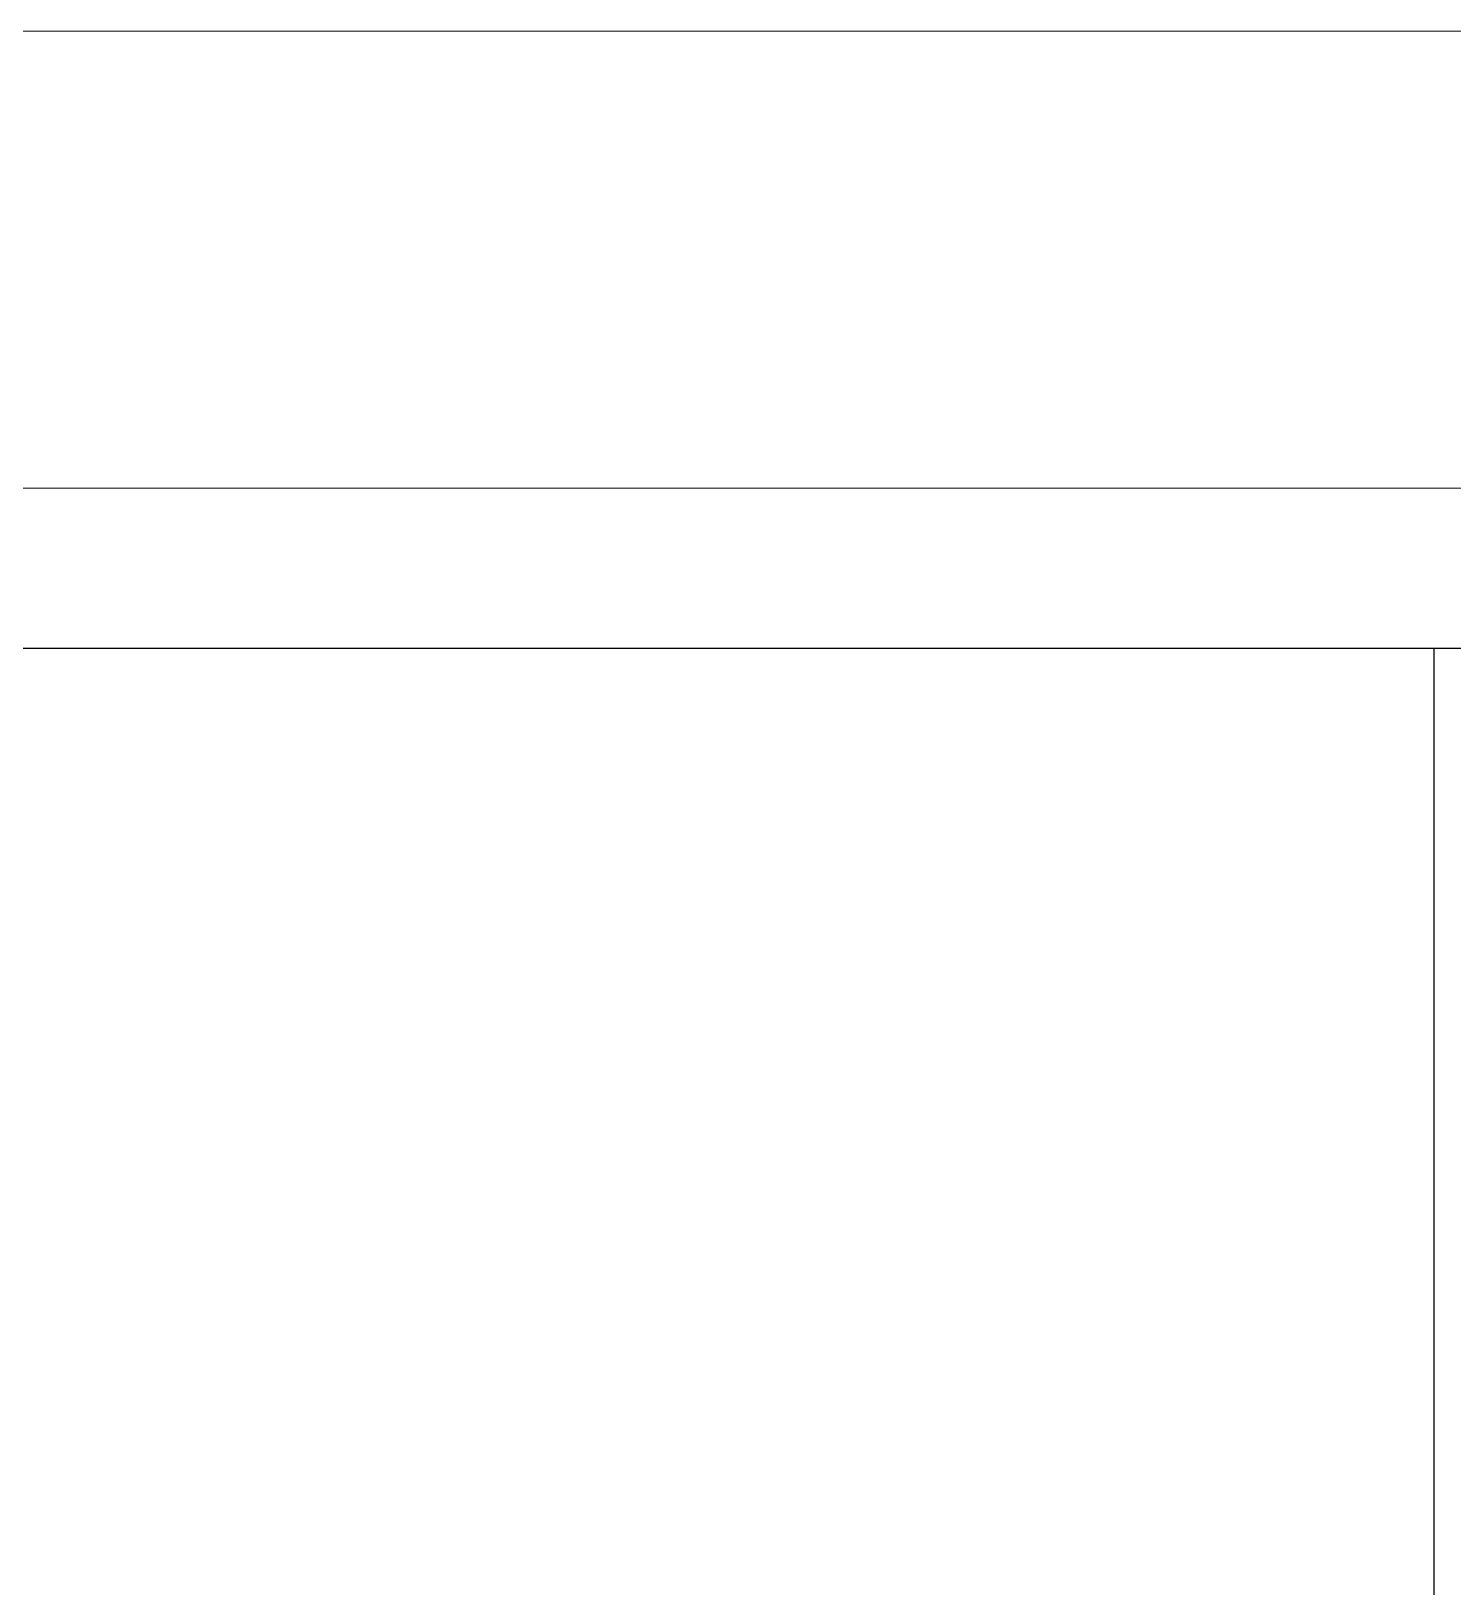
# Model space of a CAD drawing. Header units: millimetres. Extents: x -3207095 to 15275363, y 3702017 to 4798027.
# Drawn here: x 705480.1 to 705620.1, y 4470962.9 to 4471116.1 of the extents above; entities that cross this region are included whole.
import ezdxf

# ---------------------------------------------------------------- set-up
doc = ezdxf.new("R2010")
doc.units = ezdxf.units.MM
doc.layers.add('a_duvar_alcipan', color=2, linetype='Continuous')
doc.layers.add('a_zemin_kaplama', color=30, linetype='Continuous')
doc.layers.add('iç duvar', color=7, linetype='Continuous', lineweight=50)

msp = doc.modelspace()

# ---------------------------------------------------------------- linework, layer by layer
at = {"layer": 'a_duvar_alcipan'}
msp.add_line((705618.2, 4471055.37), (705618.2, 4470546.12), dxfattribs=at)
at = {"layer": 'a_zemin_kaplama'}
msp.add_line((705123.2, 4471055.37), (706413.2, 4471055.37), dxfattribs=at)
at = {"layer": 'iç duvar', "color": 7, "lineweight": 18}
for p, q in [((704846.92, 4471116.12), (706413.2, 4471116.12)), ((704846.92, 4471071.12), (706413.2, 4471071.12))]:
    msp.add_line(p, q, dxfattribs=at)
msp.add_lwpolyline([(704846.92, 4471116.12), (706413.2, 4471116.12), (706413.2, 4471071.12), (704846.92, 4471071.12)], dxfattribs=at)

doc.saveas('drawing.dxf')
